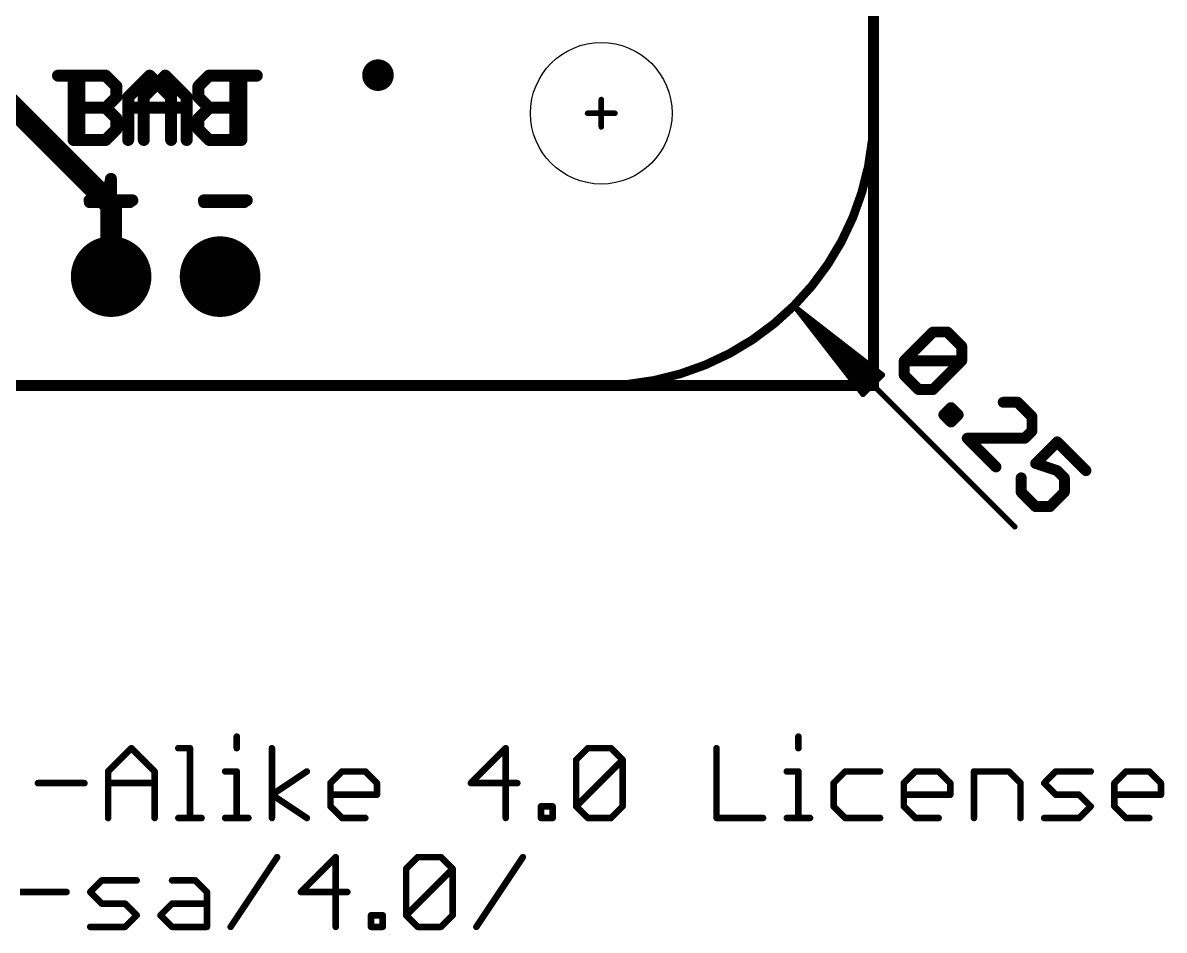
# Model space of a CAD drawing. Extents: x -12 to 110, y -16 to 66.
# Drawn here: x 81.76 to 108.38, y -12.7 to 8.46 of the extents above; entities that cross this region are included whole.
import ezdxf

# ---------------------------------------------------------------- set-up
doc = ezdxf.new("R2010")
doc.units = 0
for name, color, linetype in [('1', 12, 'CONTINUOUS'), ('16', 132, 'CONTINUOUS'), ('17', 110, 'CONTINUOUS'), ('18', 110, 'CONTINUOUS'), ('20', 53, 'CONTINUOUS'), ('21', 41, 'CONTINUOUS'), ('22', 40, 'CONTINUOUS'), ('23', 53, 'CONTINUOUS'), ('47', 253, 'CONTINUOUS'), ('51', 53, 'CONTINUOUS')]:
    doc.layers.add(name, color=color, linetype=linetype)

# ---------------------------------------------------------------- blocks, each defined once
blk = doc.blocks.new('RECT')
blk.add_solid([(-0.5, -0.5), (0.5, -0.5), (-0.5, 0.5), (0.5, 0.5)])
blk = doc.blocks.new('ROUNDP')
at = {"const_width": 0.5}
blk.add_lwpolyline([(0, -0.25, 1), (0, 0.25, 1), (0, -0.25)], format="xyb", dxfattribs=at)
blk = doc.blocks.new('ROUNDV')
at = {"const_width": 0.5}
blk.add_lwpolyline([(0, -0.25, 1), (0, 0.25, 1), (0, -0.25)], format="xyb", dxfattribs=at)

msp = doc.modelspace()

# ---------------------------------------------------------------- linework, layer by layer
at = {"layer": '1'}
for points, const_width in [([(101.6, 50.8), (101.6, 0)], 0.254), ([(80.2258, 7.808), (83.82, 4.2138)], 0.508), ([(83.82, 4.2138), (83.82, 2.54)], 0.508), ([(101.6, 0), (0, 0)], 0.254)]:
    msp.add_lwpolyline(points, dxfattribs=dict(at, const_width=const_width))
for points, const_width in [([(83.947, 4.2138, 1), (83.693, 4.2138)], 0.254), ([(83.7302, 4.124, 1), (83.9098, 4.3036)], 0.254), ([(83.693, 2.54, 1), (83.947, 2.54)], 0.254), ([(101.5365, 0, 1), (101.6635, 0)], 0.127), ([(101.6, -0.0635, 1), (101.6, 0.0635)], 0.127)]:
    msp.add_lwpolyline(points, format="xyb", dxfattribs=dict(at, const_width=const_width))
at = {"layer": '16', "const_width": 0.254}
for points in [[(101.6, 50.8), (101.6, 0)], [(101.6, 0), (0, 0)]]:
    msp.add_lwpolyline(points, dxfattribs=at)
at = {"layer": '16', "const_width": 0.127}
for points in [[(101.5365, 0, 1), (101.6635, 0)], [(101.6, -0.0635, 1), (101.6, 0.0635)]]:
    msp.add_lwpolyline(points, format="xyb", dxfattribs=at)
at = {"layer": '20', "const_width": 0.2032}
for points in [[(101.6, 6.35), (101.6, 44.45)], [(6.35, 0), (95.25, 0)]]:
    msp.add_lwpolyline(points, dxfattribs=at)
at = {"layer": '20'}
for points, const_width in [([(95.25, 0, 0.4142), (101.6, 6.35)], 0.2032), ([(101.6508, 6.35, 1), (101.5492, 6.35)], 0.1016), ([(101.5492, 6.35, 1), (101.6508, 6.35)], 0.1016), ([(95.25, 0.0508, 1), (95.25, -0.0508)], 0.1016), ([(95.25, -0.0508, 1), (95.25, 0.0508)], 0.1016)]:
    msp.add_lwpolyline(points, format="xyb", dxfattribs=dict(at, const_width=const_width))
msp.add_circle((95.25, 6.35), 1.651, dxfattribs=at)
at = {"layer": '21'}
for points, const_width in [([(82.9437, 5.7277), (82.9437, 7.2276)], 0.2794), ([(82.9437, 7.2276), (83.6936, 7.2276)], 0.2794), ([(83.6936, 7.2276), (83.9436, 6.9776)], 0.2794), ([(84.5809, 6.7276), (85.0808, 7.2276)], 0.2794), ([(85.0808, 7.2276), (85.5808, 6.7276)], 0.2794), ([(86.218, 7.2276), (87.2179, 7.2276)], 0.2794), ([(86.718, 5.7277), (86.718, 7.2276)], 0.2794), ([(83.9436, 6.9776), (83.9436, 6.7276)], 0.2794), ([(83.9436, 6.7276), (83.6936, 6.4776)], 0.2794), ([(84.5809, 5.7277), (84.5809, 6.7276)], 0.2794), ([(85.5808, 6.7276), (85.5808, 5.7277)], 0.2794), ([(82.9437, 6.4776), (83.6936, 6.4776)], 0.2794), ([(83.6936, 6.4776), (83.9436, 6.2277)], 0.2794), ([(84.5809, 6.4776), (85.5808, 6.4776)], 0.2794), ([(83.9436, 6.2277), (83.9436, 5.9777)], 0.2794), ([(83.6936, 5.7277), (82.9437, 5.7277)], 0.2794), ([(83.9436, 5.9777), (83.6936, 5.7277)], 0.2794), ([(83.7865, 4.7423), (83.7865, 3.7933)], 0.254), ([(83.312, 4.2678), (84.2611, 4.2678)], 0.254), ([(85.979, 4.2678), (86.9281, 4.2678)], 0.254)]:
    msp.add_lwpolyline(points, dxfattribs=dict(at, const_width=const_width))
for points, const_width in [([(83.0136, 7.2276, 1), (82.8739, 7.2276)], 0.1397), ([(82.9437, 7.2974, 1), (82.9437, 7.1577)], 0.1397), ([(83.743, 7.277, 1), (83.6442, 7.1782)], 0.1397), ([(83.6936, 7.1577, 1), (83.6936, 7.2974)], 0.1397), ([(85.1302, 7.277, 1), (85.0314, 7.1782)], 0.1397), ([(85.1302, 7.1782, 1), (85.0314, 7.277)], 0.1397), ([(86.218, 7.2974, 1), (86.218, 7.1577)], 0.1397), ([(86.7878, 7.2276, 1), (86.6481, 7.2276)], 0.1397), ([(87.2179, 7.1577, 1), (87.2179, 7.2974)], 0.1397), ([(84.0135, 6.9776, 1), (83.8738, 6.9776)], 0.1397), ([(83.8942, 6.9282, 1), (83.993, 7.027)], 0.1397), ([(83.8738, 6.7276, 1), (84.0135, 6.7276)], 0.1397), ([(83.993, 6.6782, 1), (83.8942, 6.777)], 0.1397), ([(84.6507, 6.7276, 1), (84.511, 6.7276)], 0.1397), ([(84.5315, 6.777, 1), (84.6302, 6.6782)], 0.1397), ([(85.6506, 6.7276, 1), (85.5109, 6.7276)], 0.1397), ([(85.5314, 6.6782, 1), (85.6302, 6.777)], 0.1397), ([(82.9437, 6.5475, 1), (82.9437, 6.4078)], 0.1397), ([(83.743, 6.527, 1), (83.6442, 6.4282)], 0.1397), ([(83.6442, 6.527, 1), (83.743, 6.4282)], 0.1397), ([(83.6936, 6.4078, 1), (83.6936, 6.5475)], 0.1397), ([(84.5809, 6.5475, 1), (84.5809, 6.4078)], 0.1397), ([(85.5808, 6.4078, 1), (85.5808, 6.5475)], 0.1397), ([(84.0135, 6.2277, 1), (83.8738, 6.2277)], 0.1397), ([(83.8942, 6.1783, 1), (83.993, 6.2771)], 0.1397), ([(82.9437, 5.7976, 1), (82.9437, 5.6579)], 0.1397), ([(83.6936, 5.6579, 1), (83.6936, 5.7976)], 0.1397), ([(83.8738, 5.9777, 1), (84.0135, 5.9777)], 0.1397), ([(83.993, 5.9283, 1), (83.8942, 6.0271)], 0.1397), ([(82.8739, 5.7277, 1), (83.0136, 5.7277)], 0.1397), ([(83.6442, 5.7771, 1), (83.743, 5.6783)], 0.1397), ([(84.511, 5.7277, 1), (84.6507, 5.7277)], 0.1397), ([(85.5109, 5.7277, 1), (85.6506, 5.7277)], 0.1397), ([(86.6481, 5.7277, 1), (86.7878, 5.7277)], 0.1397), ([(83.85, 4.7423, 1), (83.723, 4.7423)], 0.127), ([(83.312, 4.3313, 1), (83.312, 4.2043)], 0.127), ([(84.2611, 4.2043, 1), (84.2611, 4.3313)], 0.127), ([(85.979, 4.3313, 1), (85.979, 4.2043)], 0.127), ([(86.9281, 4.2043, 1), (86.9281, 4.3313)], 0.127), ([(83.723, 3.7933, 1), (83.85, 3.7933)], 0.127)]:
    msp.add_lwpolyline(points, format="xyb", dxfattribs=dict(at, const_width=const_width))
at = {"layer": '22', "const_width": 0.2794}
for points in [[(83.581, 7.2276), (82.5811, 7.2276)], [(83.081, 5.7277), (83.081, 7.2276)], [(84.7182, 7.2276), (84.2182, 6.7276)], [(85.2181, 6.7276), (84.7182, 7.2276)], [(86.1054, 7.2276), (85.8554, 6.9776)], [(86.8553, 7.2276), (86.1054, 7.2276)], [(86.8553, 5.7277), (86.8553, 7.2276)], [(85.8554, 6.9776), (85.8554, 6.7276)], [(84.2182, 6.7276), (84.2182, 5.7277)], [(85.2181, 5.7277), (85.2181, 6.7276)], [(85.8554, 6.7276), (86.1054, 6.4776)], [(85.2181, 6.4776), (84.2182, 6.4776)], [(86.1054, 6.4776), (85.8554, 6.2277)], [(86.8553, 6.4776), (86.1054, 6.4776)], [(85.8554, 6.2277), (85.8554, 5.9777)], [(85.8554, 5.9777), (86.1054, 5.7277)], [(86.1054, 5.7277), (86.8553, 5.7277)], [(83.8153, 4.8186), (83.8153, 3.8187)], [(84.3153, 4.3186), (83.3154, 4.3186)], [(86.9823, 4.3186), (85.9824, 4.3186)]]:
    msp.add_lwpolyline(points, dxfattribs=at)
at = {"layer": '22', "const_width": 0.1397}
for points in [[(82.5811, 7.2974, 1), (82.5811, 7.1577)], [(83.1509, 7.2276, 1), (83.0112, 7.2276)], [(83.581, 7.1577, 1), (83.581, 7.2974)], [(84.7676, 7.277, 1), (84.6688, 7.1782)], [(84.7676, 7.1782, 1), (84.6688, 7.277)], [(86.1054, 7.2974, 1), (86.1054, 7.1577)], [(86.1548, 7.1782, 1), (86.056, 7.277)], [(86.9252, 7.2276, 1), (86.7854, 7.2276)], [(86.8553, 7.1577, 1), (86.8553, 7.2974)], [(85.9252, 6.9776, 1), (85.7855, 6.9776)], [(85.806, 7.027, 1), (85.9048, 6.9282)], [(84.2881, 6.7276, 1), (84.1484, 6.7276)], [(84.1688, 6.777, 1), (84.2676, 6.6782)], [(85.288, 6.7276, 1), (85.1483, 6.7276)], [(85.1688, 6.6782, 1), (85.2675, 6.777)], [(85.7855, 6.7276, 1), (85.9252, 6.7276)], [(85.9048, 6.777, 1), (85.806, 6.6782)], [(84.2182, 6.5475, 1), (84.2182, 6.4078)], [(85.2181, 6.4078, 1), (85.2181, 6.5475)], [(86.1054, 6.5475, 1), (86.1054, 6.4078)], [(86.1548, 6.4282, 1), (86.056, 6.527)], [(86.056, 6.4282, 1), (86.1548, 6.527)], [(86.8553, 6.4078, 1), (86.8553, 6.5475)], [(85.9252, 6.2277, 1), (85.7855, 6.2277)], [(85.806, 6.2771, 1), (85.9048, 6.1783)], [(85.7855, 5.9777, 1), (85.9252, 5.9777)], [(85.9048, 6.0271, 1), (85.806, 5.9283)], [(86.1054, 5.7976, 1), (86.1054, 5.6579)], [(86.8553, 5.6579, 1), (86.8553, 5.7976)], [(83.0112, 5.7277, 1), (83.1509, 5.7277)], [(84.1484, 5.7277, 1), (84.2881, 5.7277)], [(85.1483, 5.7277, 1), (85.288, 5.7277)], [(86.056, 5.6783, 1), (86.1548, 5.7771)], [(86.7854, 5.7277, 1), (86.9252, 5.7277)], [(83.8852, 4.8186, 1), (83.7455, 4.8186)], [(83.3154, 4.3885, 1), (83.3154, 4.2488)], [(84.3153, 4.2488, 1), (84.3153, 4.3885)], [(85.9824, 4.3885, 1), (85.9824, 4.2488)], [(86.9823, 4.2488, 1), (86.9823, 4.3885)], [(83.7455, 3.8187, 1), (83.8852, 3.8187)]]:
    msp.add_lwpolyline(points, format="xyb", dxfattribs=at)
at = {"layer": '23'}
for p in [(95.25, 6.35), (86.36, 2.54)]:
    msp.add_point(p, dxfattribs=at)
at = {"layer": '47'}
for points, const_width in [([(95.25, 6.0308), (95.25, 6.6692)], 0.13), ([(94.9308, 6.35), (95.5692, 6.35)], 0.13), ([(99.7861, 1.8139), (104.8922, -3.2922)], 0.13), ([(99.7861, 1.8139), (101.8043, 0.2471)], 0.13), ([(101.3529, -0.2043), (99.7861, 1.8139)], 0.13), ([(99.7861, 1.8139), (101.6705, 0.1133)], 0.13), ([(101.4867, -0.0705), (99.7861, 1.8139)], 0.13), ([(99.7861, 1.8139), (101.7625, 0.2052)], 0.13), ([(101.3948, -0.1625), (99.7861, 1.8139)], 0.13), ([(102.3143, 0.5774), (102.9854, 1.2485)], 0.254), ([(102.9854, 1.2485), (103.3209, 1.2485)], 0.254), ([(103.3209, 1.2485), (103.6564, 0.913)], 0.254), ([(103.6564, 0.913), (103.6564, 0.5774)], 0.254), ([(102.3143, 0.2419), (102.3143, 0.5774)], 0.254), ([(102.3143, 0.5774), (103.6564, 0.5774)], 0.254), ([(103.6564, 0.5774), (102.9853, -0.0937)], 0.254), ([(101.8043, 0.2471), (101.3529, -0.2043)], 0.13), ([(102.6498, -0.0937), (102.3143, 0.2419)], 0.254), ([(102.9853, -0.0937), (102.6498, -0.0937)], 0.254), ([(104.9581, -0.3887), (104.6226, -0.3887)], 0.254), ([(105.2937, -0.7243), (104.9581, -0.3887)], 0.254), ([(103.238, -0.6818), (103.4057, -0.5141)], 0.254), ([(103.4057, -0.5141), (103.5735, -0.6818)], 0.254), ([(103.4057, -0.8496), (103.238, -0.6818)], 0.254), ([(103.5735, -0.6818), (103.4057, -0.8496)], 0.254), ([(105.2937, -1.0598), (105.2937, -0.7243)], 0.254), ([(105.1259, -1.2276), (105.2937, -1.0598)], 0.254), ([(104.4548, -1.8987), (103.7837, -1.2276)], 0.254), ([(103.7837, -1.2276), (105.1259, -1.2276)], 0.254), ([(105.8819, -1.3124), (105.3785, -1.8157)], 0.254), ([(106.553, -1.9835), (105.8819, -1.3124)], 0.254), ([(105.3785, -1.8157), (105.8819, -1.9835)], 0.254), ([(105.8819, -1.9835), (106.0496, -2.1513)], 0.254), ([(105.043, -2.4868), (105.043, -2.1513)], 0.254), ([(106.0496, -2.1513), (106.0496, -2.4868)], 0.254), ([(105.3785, -2.8224), (105.043, -2.4868)], 0.254), ([(106.0496, -2.4868), (105.7141, -2.8224)], 0.254), ([(105.7141, -2.8224), (105.3785, -2.8224)], 0.254)]:
    msp.add_lwpolyline(points, dxfattribs=dict(at, const_width=const_width))
for points, const_width in [([(95.2825, 6.6692, 1), (95.2175, 6.6692)], 0.065), ([(94.9308, 6.3825, 1), (94.9308, 6.3175)], 0.065), ([(95.5692, 6.3175, 1), (95.5692, 6.3825)], 0.065), ([(95.2175, 6.0308, 1), (95.2825, 6.0308)], 0.065), ([(99.8091, 1.8369, 1), (99.7631, 1.7909)], 0.065), ([(99.806, 1.8396, 1), (99.7662, 1.7882)], 0.065), ([(99.8118, 1.8338, 1), (99.7604, 1.794)], 0.065), ([(99.8079, 1.838, 1), (99.7643, 1.7898)], 0.065), ([(99.8102, 1.8357, 1), (99.762, 1.7921)], 0.065), ([(99.8066, 1.8391, 1), (99.7656, 1.7887)], 0.065), ([(99.8113, 1.8344, 1), (99.7609, 1.7934)], 0.065), ([(102.9854, 1.312, 1), (102.9854, 1.185)], 0.127), ([(103.0303, 1.2036, 1), (102.9404, 1.2934)], 0.127), ([(103.3658, 1.2934, 1), (103.276, 1.2036)], 0.127), ([(103.3209, 1.185, 1), (103.3209, 1.312)], 0.127), ([(103.7199, 0.913, 1), (103.5929, 0.913)], 0.127), ([(103.6115, 0.8681, 1), (103.7013, 0.9579)], 0.127), ([(102.3778, 0.5774, 1), (102.2507, 0.5774)], 0.127), ([(102.3142, 0.6409, 1), (102.3143, 0.5139)], 0.127), ([(102.2693, 0.6223, 1), (102.3592, 0.5325)], 0.127), ([(103.5929, 0.5774, 1), (103.7199, 0.5774)], 0.127), ([(103.7013, 0.5325, 1), (103.6115, 0.6223)], 0.127), ([(103.6564, 0.5139, 1), (103.6564, 0.6409)], 0.127), ([(101.8273, 0.2242, 1), (101.7814, 0.2701)], 0.065), ([(101.7844, 0.2215, 1), (101.8243, 0.2728)], 0.065), ([(102.3592, 0.2868, 1), (102.2693, 0.197)], 0.127), ([(102.2507, 0.2419, 1), (102.3778, 0.2419)], 0.127), ([(101.6488, 0.0892, 1), (101.6923, 0.1374)], 0.065), ([(101.7419, 0.18, 1), (101.783, 0.2304)], 0.065), ([(102.6498, -0.0302, 1), (102.6498, -0.1572)], 0.127), ([(102.6049, -0.1386, 1), (102.6947, -0.0488)], 0.127), ([(102.9404, -0.0488, 1), (103.0302, -0.1386)], 0.127), ([(102.9853, -0.1572, 1), (102.9853, -0.0302)], 0.127), ([(101.3299, -0.1814, 1), (101.3758, -0.2273)], 0.065), ([(101.3272, -0.2243, 1), (101.3785, -0.1844)], 0.065), ([(101.3696, -0.183, 1), (101.42, -0.1419)], 0.065), ([(101.4626, -0.0923, 1), (101.5108, -0.0488)], 0.065), ([(104.6226, -0.3252, 1), (104.6226, -0.4522)], 0.127), ([(105.003, -0.3438, 1), (104.9132, -0.4336)], 0.127), ([(104.9581, -0.4522, 1), (104.9581, -0.3252)], 0.127), ([(103.4506, -0.4692, 1), (103.3608, -0.559)], 0.127), ([(103.4506, -0.559, 1), (103.3608, -0.4692)], 0.127), ([(103.2829, -0.6369, 1), (103.1931, -0.7267)], 0.127), ([(103.1931, -0.6369, 1), (103.2829, -0.7267)], 0.127), ([(103.3608, -0.8047, 1), (103.4506, -0.8945)], 0.127), ([(103.3608, -0.8945, 1), (103.4506, -0.8047)], 0.127), ([(103.6184, -0.7267, 1), (103.5286, -0.6369)], 0.127), ([(103.5286, -0.7267, 1), (103.6184, -0.6369)], 0.127), ([(105.3572, -0.7243, 1), (105.2302, -0.7243)], 0.127), ([(105.2488, -0.7692, 1), (105.3386, -0.6793)], 0.127), ([(105.2302, -1.0598, 1), (105.3572, -1.0598)], 0.127), ([(105.3386, -1.1047, 1), (105.2488, -1.0149)], 0.127), ([(103.8286, -1.1827, 1), (103.7388, -1.2725)], 0.127), ([(103.7837, -1.1641, 1), (103.7837, -1.2911)], 0.127), ([(105.081, -1.1827, 1), (105.1708, -1.2725)], 0.127), ([(105.1259, -1.2911, 1), (105.1259, -1.1641)], 0.127), ([(105.9268, -1.2675, 1), (105.837, -1.3573)], 0.127), ([(105.9268, -1.3573, 1), (105.837, -1.2675)], 0.127), ([(104.4099, -1.9436, 1), (104.4997, -1.8538)], 0.127), ([(105.3336, -1.7708, 1), (105.4234, -1.8606)], 0.127), ([(105.3986, -1.7555, 1), (105.3585, -1.876)], 0.127), ([(105.9268, -1.9386, 1), (105.837, -2.0284)], 0.127), ([(105.8618, -2.0438, 1), (105.9019, -1.9233)], 0.127), ([(105.1065, -2.1513, 1), (104.9795, -2.1513)], 0.127), ([(106.1131, -2.1513, 1), (105.9861, -2.1513)], 0.127), ([(106.0047, -2.1962, 1), (106.0945, -2.1064)], 0.127), ([(106.5081, -2.0284, 1), (106.5979, -1.9386)], 0.127), ([(105.0879, -2.4419, 1), (104.9981, -2.5317)], 0.127), ([(106.0945, -2.5317, 1), (106.0047, -2.4419)], 0.127), ([(104.9795, -2.4868, 1), (105.1065, -2.4868)], 0.127), ([(105.9861, -2.4868, 1), (106.1131, -2.4868)], 0.127), ([(105.3785, -2.7589, 1), (105.3785, -2.8859)], 0.127), ([(105.3336, -2.8673, 1), (105.4234, -2.7775)], 0.127), ([(105.6692, -2.7775, 1), (105.759, -2.8673)], 0.127), ([(105.7141, -2.8859, 1), (105.7141, -2.7589)], 0.127), ([(104.8692, -3.3151, 1), (104.9151, -3.2692)], 0.065)]:
    msp.add_lwpolyline(points, format="xyb", dxfattribs=dict(at, const_width=const_width))
at = {"layer": '51', "const_width": 0.1524}
for points in [[(86.7495, -8.1856), (86.7495, -8.4568)], [(99.8467, -8.1856), (99.8467, -8.4568)], [(83.7497, -8.9991), (84.2921, -8.4568)], [(84.2921, -8.4568), (84.8344, -8.9991)], [(85.3869, -8.4568), (85.6581, -8.4568)], [(85.6581, -8.4568), (85.6581, -10.0838)], [(87.5698, -10.0838), (87.5698, -8.4568)], [(93.0219, -8.4568), (92.2084, -9.2703)], [(93.0219, -10.0838), (93.0219, -8.4568)], [(94.6641, -8.728), (94.9353, -8.4568)], [(94.9353, -8.4568), (95.4776, -8.4568)], [(95.4776, -8.4568), (95.7488, -8.728)], [(97.9384, -8.4568), (97.9384, -10.0838)], [(94.6641, -9.8126), (94.6641, -8.728)], [(94.6641, -9.8126), (95.7488, -8.728)], [(95.7488, -8.728), (95.7488, -9.8126)], [(83.7497, -10.0838), (83.7497, -8.9991)], [(84.8344, -8.9991), (84.8344, -10.0838)], [(86.4783, -8.9991), (86.7495, -8.9991)], [(86.7495, -8.9991), (86.7495, -10.0838)], [(87.5698, -9.5415), (88.3833, -8.9991)], [(88.9341, -9.2703), (89.2052, -8.9991)], [(89.2052, -8.9991), (89.7476, -8.9991)], [(89.7476, -8.9991), (90.0187, -9.2703)], [(99.5756, -8.9991), (99.8467, -8.9991)], [(99.8467, -8.9991), (99.8467, -10.0838)], [(100.9382, -8.9991), (100.667, -9.2703)], [(101.7517, -8.9991), (100.9382, -8.9991)], [(102.3042, -9.2703), (102.5753, -8.9991)], [(102.5753, -8.9991), (103.1177, -8.9991)], [(103.1177, -8.9991), (103.3888, -9.2703)], [(103.9413, -10.0838), (103.9413, -8.9991)], [(103.9413, -8.9991), (104.7548, -8.9991)], [(104.7548, -8.9991), (105.026, -9.2703)], [(105.5785, -9.2703), (105.8496, -8.9991)], [(105.8496, -8.9991), (106.6631, -8.9991)], [(107.2156, -9.2703), (107.4868, -8.9991)], [(107.4868, -8.9991), (108.0291, -8.9991)], [(108.0291, -8.9991), (108.3003, -9.2703)], [(82.1126, -9.2703), (83.1972, -9.2703)], [(83.7497, -9.2703), (84.8344, -9.2703)], [(88.9341, -9.8126), (88.9341, -9.2703)], [(90.0187, -9.2703), (90.0187, -9.5415)], [(92.2084, -9.2703), (93.293, -9.2703)], [(100.667, -9.2703), (100.667, -9.8126)], [(102.3042, -9.8126), (102.3042, -9.2703)], [(103.3888, -9.2703), (103.3888, -9.5415)], [(105.026, -9.2703), (105.026, -10.0838)], [(105.8496, -9.5415), (105.5785, -9.2703)], [(107.2156, -9.8126), (107.2156, -9.2703)], [(108.3003, -9.2703), (108.3003, -9.5415)], [(88.3833, -10.0838), (87.5698, -9.5415)], [(90.0187, -9.5415), (88.9341, -9.5415)], [(103.3888, -9.5415), (102.3042, -9.5415)], [(106.392, -9.5415), (105.8496, -9.5415)], [(106.6631, -9.8126), (106.392, -9.5415)], [(108.3003, -9.5415), (107.2156, -9.5415)], [(89.2052, -10.0838), (88.9341, -9.8126)], [(93.8455, -10.0838), (93.8455, -9.8126)], [(93.8455, -9.8126), (94.1167, -9.8126)], [(94.1167, -9.8126), (94.1167, -10.0838)], [(94.9353, -10.0838), (94.6641, -9.8126)], [(95.7488, -9.8126), (95.4776, -10.0838)], [(100.667, -9.8126), (100.9382, -10.0838)], [(102.5753, -10.0838), (102.3042, -9.8126)], [(106.392, -10.0838), (106.6631, -9.8126)], [(107.4868, -10.0838), (107.2156, -9.8126)], [(85.3869, -10.0838), (85.9292, -10.0838)], [(86.4783, -10.0838), (87.0207, -10.0838)], [(89.7476, -10.0838), (89.2052, -10.0838)], [(94.1167, -10.0838), (93.8455, -10.0838)], [(95.4776, -10.0838), (94.9353, -10.0838)], [(97.9384, -10.0838), (99.0231, -10.0838)], [(99.5756, -10.0838), (100.1179, -10.0838)], [(100.9382, -10.0838), (101.7517, -10.0838)], [(103.1177, -10.0838), (102.5753, -10.0838)], [(105.5785, -10.0838), (106.392, -10.0838)], [(108.0291, -10.0838), (107.4868, -10.0838)], [(86.6067, -12.6238), (87.6914, -10.9968)], [(89.0574, -10.9968), (88.2439, -11.8103)], [(89.0574, -12.6238), (89.0574, -10.9968)], [(90.6996, -11.268), (90.9708, -10.9968)], [(90.9708, -10.9968), (91.5131, -10.9968)], [(91.5131, -10.9968), (91.7843, -11.268)], [(92.3368, -12.6238), (93.4214, -10.9968)], [(90.6996, -12.3526), (90.6996, -11.268)], [(90.6996, -12.3526), (91.7843, -11.268)], [(91.7843, -11.268), (91.7843, -12.3526)], [(83.3324, -11.8103), (83.6036, -11.5391)], [(83.6036, -11.5391), (84.4171, -11.5391)], [(85.2407, -11.5391), (85.7831, -11.5391)], [(85.7831, -11.5391), (86.0542, -11.8103)], [(81.6953, -11.8103), (82.7799, -11.8103)], [(83.6036, -12.0815), (83.3324, -11.8103)], [(86.0542, -11.8103), (86.0542, -12.6238)], [(88.2439, -11.8103), (89.3285, -11.8103)], [(84.1459, -12.0815), (83.6036, -12.0815)], [(84.4171, -12.3526), (84.1459, -12.0815)], [(84.9696, -12.3526), (85.2407, -12.0815)], [(85.2407, -12.0815), (86.0542, -12.0815)], [(84.1459, -12.6238), (84.4171, -12.3526)], [(85.2407, -12.6238), (84.9696, -12.3526)], [(89.881, -12.6238), (89.881, -12.3526)], [(89.881, -12.3526), (90.1522, -12.3526)], [(90.1522, -12.3526), (90.1522, -12.6238)], [(90.9708, -12.6238), (90.6996, -12.3526)], [(91.7843, -12.3526), (91.5131, -12.6238)], [(83.3324, -12.6238), (84.1459, -12.6238)], [(86.0542, -12.6238), (85.2407, -12.6238)], [(90.1522, -12.6238), (89.881, -12.6238)], [(91.5131, -12.6238), (90.9708, -12.6238)]]:
    msp.add_lwpolyline(points, dxfattribs=at)
at = {"layer": '51', "const_width": 0.0762}
for points in [[(86.7876, -8.1856, 1), (86.7114, -8.1856)], [(99.8848, -8.1856, 1), (99.8086, -8.1856)], [(84.319, -8.4299, 1), (84.2651, -8.4838)], [(84.319, -8.4838, 1), (84.2651, -8.4299)], [(85.3869, -8.4187, 1), (85.3869, -8.4949)], [(85.6962, -8.4568, 1), (85.62, -8.4568)], [(85.6581, -8.4949, 1), (85.6581, -8.4187)], [(86.7114, -8.4568, 1), (86.7876, -8.4568)], [(87.6079, -8.4568, 1), (87.5317, -8.4568)], [(93.06, -8.4568, 1), (92.9838, -8.4568)], [(93.0488, -8.4838, 1), (92.9949, -8.4299)], [(94.9353, -8.4187, 1), (94.9353, -8.4949)], [(94.9622, -8.4838, 1), (94.9083, -8.4299)], [(95.5045, -8.4299, 1), (95.4507, -8.4838)], [(95.4776, -8.4949, 1), (95.4776, -8.4187)], [(97.9765, -8.4568, 1), (97.9003, -8.4568)], [(99.8086, -8.4568, 1), (99.8848, -8.4568)], [(94.7022, -8.728, 1), (94.626, -8.728)], [(94.6372, -8.701, 1), (94.691, -8.7549)], [(95.7869, -8.728, 1), (95.7107, -8.728)], [(95.7757, -8.7549, 1), (95.7218, -8.701)], [(95.7218, -8.7549, 1), (95.7757, -8.701)], [(83.7878, -8.9991, 1), (83.7116, -8.9991)], [(83.7228, -8.9722, 1), (83.7767, -9.0261)], [(84.8725, -8.9991, 1), (84.7963, -8.9991)], [(84.8074, -9.0261, 1), (84.8613, -8.9722)], [(86.4783, -8.961, 1), (86.4783, -9.0372)], [(86.7876, -8.9991, 1), (86.7114, -8.9991)], [(86.7495, -9.0372, 1), (86.7495, -8.961)], [(88.4044, -9.0308, 1), (88.3621, -8.9674)], [(89.2052, -8.961, 1), (89.2052, -9.0372)], [(89.2322, -9.0261, 1), (89.1783, -8.9722)], [(89.7745, -8.9722, 1), (89.7206, -9.0261)], [(89.7476, -9.0372, 1), (89.7476, -8.961)], [(99.5756, -8.961, 1), (99.5756, -9.0372)], [(99.8848, -8.9991, 1), (99.8086, -8.9991)], [(99.8467, -9.0372, 1), (99.8467, -8.961)], [(100.9382, -8.961, 1), (100.9382, -9.0372)], [(100.9651, -9.0261, 1), (100.9112, -8.9722)], [(101.7517, -9.0372, 1), (101.7517, -8.961)], [(102.5753, -8.961, 1), (102.5753, -9.0372)], [(102.6023, -9.0261, 1), (102.5484, -8.9722)], [(103.1446, -8.9722, 1), (103.0907, -9.0261)], [(103.1177, -9.0372, 1), (103.1177, -8.961)], [(103.9794, -8.9991, 1), (103.9032, -8.9991)], [(103.9413, -8.961, 1), (103.9413, -9.0372)], [(104.7818, -8.9722, 1), (104.7279, -9.0261)], [(104.7548, -9.0372, 1), (104.7548, -8.961)], [(105.8496, -8.961, 1), (105.8496, -9.0372)], [(105.8766, -9.0261, 1), (105.8227, -8.9722)], [(106.6631, -9.0372, 1), (106.6631, -8.961)], [(107.4868, -8.961, 1), (107.4868, -9.0372)], [(107.5137, -9.0261, 1), (107.4599, -8.9722)], [(108.0561, -8.9722, 1), (108.0022, -9.0261)], [(108.0291, -9.0372, 1), (108.0291, -8.961)], [(82.1126, -9.2322, 1), (82.1126, -9.3084)], [(83.1972, -9.3084, 1), (83.1972, -9.2322)], [(83.7497, -9.2322, 1), (83.7497, -9.3084)], [(84.8344, -9.3084, 1), (84.8344, -9.2322)], [(88.9722, -9.2703, 1), (88.896, -9.2703)], [(88.9071, -9.2434, 1), (88.961, -9.2972)], [(90.0568, -9.2703, 1), (89.9806, -9.2703)], [(89.9918, -9.2972, 1), (90.0457, -9.2434)], [(92.2084, -9.2322, 1), (92.2084, -9.3084)], [(92.1814, -9.2434, 1), (92.2353, -9.2972)], [(93.293, -9.3084, 1), (93.293, -9.2322)], [(100.7051, -9.2703, 1), (100.6289, -9.2703)], [(100.6401, -9.2434, 1), (100.694, -9.2972)], [(102.3423, -9.2703, 1), (102.2661, -9.2703)], [(102.2772, -9.2434, 1), (102.3311, -9.2972)], [(103.4269, -9.2703, 1), (103.3507, -9.2703)], [(103.3619, -9.2972, 1), (103.4158, -9.2434)], [(105.0641, -9.2703, 1), (104.9879, -9.2703)], [(104.999, -9.2972, 1), (105.0529, -9.2434)], [(105.6054, -9.2434, 1), (105.5515, -9.2972)], [(105.5515, -9.2434, 1), (105.6054, -9.2972)], [(107.2537, -9.2703, 1), (107.1775, -9.2703)], [(107.1887, -9.2434, 1), (107.2426, -9.2972)], [(108.3384, -9.2703, 1), (108.2622, -9.2703)], [(108.2734, -9.2972, 1), (108.3272, -9.2434)], [(87.5909, -9.5098, 1), (87.5486, -9.5732)], [(87.5486, -9.5098, 1), (87.5909, -9.5732)], [(88.9341, -9.5034, 1), (88.9341, -9.5796)], [(89.9806, -9.5415, 1), (90.0568, -9.5415)], [(90.0187, -9.5796, 1), (90.0187, -9.5034)], [(102.3042, -9.5034, 1), (102.3042, -9.5796)], [(103.3507, -9.5415, 1), (103.4269, -9.5415)], [(103.3888, -9.5796, 1), (103.3888, -9.5034)], [(105.8496, -9.5034, 1), (105.8496, -9.5796)], [(105.8227, -9.5684, 1), (105.8766, -9.5145)], [(106.4189, -9.5145, 1), (106.365, -9.5684)], [(106.392, -9.5796, 1), (106.392, -9.5034)], [(107.2156, -9.5034, 1), (107.2156, -9.5796)], [(108.2622, -9.5415, 1), (108.3384, -9.5415)], [(108.3003, -9.5796, 1), (108.3003, -9.5034)], [(88.961, -9.7857, 1), (88.9071, -9.8396)], [(88.896, -9.8126, 1), (88.9722, -9.8126)], [(93.8836, -9.8126, 1), (93.8074, -9.8126)], [(93.8455, -9.7745, 1), (93.8455, -9.8507)], [(94.1548, -9.8126, 1), (94.0786, -9.8126)], [(94.1167, -9.8507, 1), (94.1167, -9.7745)], [(94.691, -9.7857, 1), (94.6372, -9.8396)], [(94.6372, -9.7857, 1), (94.691, -9.8396)], [(94.626, -9.8126, 1), (94.7022, -9.8126)], [(95.7107, -9.8126, 1), (95.7869, -9.8126)], [(95.7757, -9.8396, 1), (95.7218, -9.7857)], [(100.694, -9.7857, 1), (100.6401, -9.8396)], [(100.6289, -9.8126, 1), (100.7051, -9.8126)], [(102.3311, -9.7857, 1), (102.2772, -9.8396)], [(102.2661, -9.8126, 1), (102.3423, -9.8126)], [(106.6901, -9.8396, 1), (106.6362, -9.7857)], [(106.6362, -9.8396, 1), (106.6901, -9.7857)], [(107.2426, -9.7857, 1), (107.1887, -9.8396)], [(107.1775, -9.8126, 1), (107.2537, -9.8126)], [(83.7116, -10.0838, 1), (83.7878, -10.0838)], [(84.7963, -10.0838, 1), (84.8725, -10.0838)], [(85.3869, -10.0457, 1), (85.3869, -10.1219)], [(85.62, -10.0838, 1), (85.6962, -10.0838)], [(85.9292, -10.1219, 1), (85.9292, -10.0457)], [(86.4783, -10.0457, 1), (86.4783, -10.1219)], [(86.7114, -10.0838, 1), (86.7876, -10.0838)], [(87.0207, -10.1219, 1), (87.0207, -10.0457)], [(87.5317, -10.0838, 1), (87.6079, -10.0838)], [(88.3621, -10.1155, 1), (88.4044, -10.0521)], [(89.2052, -10.0457, 1), (89.2052, -10.1219)], [(89.1783, -10.1107, 1), (89.2322, -10.0569)], [(89.7476, -10.1219, 1), (89.7476, -10.0457)], [(92.9838, -10.0838, 1), (93.06, -10.0838)], [(93.8455, -10.0457, 1), (93.8455, -10.1219)], [(93.8074, -10.0838, 1), (93.8836, -10.0838)], [(94.0786, -10.0838, 1), (94.1548, -10.0838)], [(94.1167, -10.1219, 1), (94.1167, -10.0457)], [(94.9353, -10.0457, 1), (94.9353, -10.1219)], [(94.9083, -10.1107, 1), (94.9622, -10.0569)], [(95.4507, -10.0569, 1), (95.5045, -10.1107)], [(95.4776, -10.1219, 1), (95.4776, -10.0457)], [(97.9384, -10.0457, 1), (97.9384, -10.1219)], [(97.9003, -10.0838, 1), (97.9765, -10.0838)], [(99.0231, -10.1219, 1), (99.0231, -10.0457)], [(99.5756, -10.0457, 1), (99.5756, -10.1219)], [(99.8086, -10.0838, 1), (99.8848, -10.0838)], [(100.1179, -10.1219, 1), (100.1179, -10.0457)], [(100.9382, -10.0457, 1), (100.9382, -10.1219)], [(100.9112, -10.1107, 1), (100.9651, -10.0569)], [(101.7517, -10.1219, 1), (101.7517, -10.0457)], [(102.5753, -10.0457, 1), (102.5753, -10.1219)], [(102.5484, -10.1107, 1), (102.6023, -10.0569)], [(103.1177, -10.1219, 1), (103.1177, -10.0457)], [(103.9032, -10.0838, 1), (103.9794, -10.0838)], [(104.9879, -10.0838, 1), (105.0641, -10.0838)], [(105.5785, -10.0457, 1), (105.5785, -10.1219)], [(106.365, -10.0569, 1), (106.4189, -10.1107)], [(106.392, -10.1219, 1), (106.392, -10.0457)], [(107.4868, -10.0457, 1), (107.4868, -10.1219)], [(107.4599, -10.1107, 1), (107.5137, -10.0569)], [(108.0291, -10.1219, 1), (108.0291, -10.0457)], [(87.7231, -11.0179, 1), (87.6597, -10.9757)], [(89.0955, -10.9968, 1), (89.0193, -10.9968)], [(89.0843, -11.0238, 1), (89.0304, -10.9699)], [(90.9708, -10.9587, 1), (90.9708, -11.0349)], [(90.9977, -11.0238, 1), (90.9438, -10.9699)], [(91.5401, -10.9699, 1), (91.4862, -11.0238)], [(91.5131, -11.0349, 1), (91.5131, -10.9587)], [(93.4531, -11.0179, 1), (93.3897, -10.9757)], [(90.7377, -11.268, 1), (90.6615, -11.268)], [(90.6727, -11.241, 1), (90.7266, -11.2949)], [(91.8224, -11.268, 1), (91.7462, -11.268)], [(91.8112, -11.2949, 1), (91.7573, -11.241)], [(91.7573, -11.2949, 1), (91.8112, -11.241)], [(83.6036, -11.501, 1), (83.6036, -11.5772)], [(83.6305, -11.5661, 1), (83.5766, -11.5122)], [(84.4171, -11.5772, 1), (84.4171, -11.501)], [(85.2407, -11.501, 1), (85.2407, -11.5772)], [(85.81, -11.5122, 1), (85.7561, -11.5661)], [(85.7831, -11.5772, 1), (85.7831, -11.501)], [(82.7799, -11.8484, 1), (82.7799, -11.7722)], [(83.3594, -11.7834, 1), (83.3055, -11.8372)], [(83.3055, -11.7834, 1), (83.3594, -11.8372)], [(86.0923, -11.8103, 1), (86.0161, -11.8103)], [(86.0273, -11.8372, 1), (86.0812, -11.7834)], [(88.2439, -11.7722, 1), (88.2439, -11.8484)], [(88.2169, -11.7834, 1), (88.2708, -11.8372)], [(89.3285, -11.8484, 1), (89.3285, -11.7722)], [(83.6036, -12.0434, 1), (83.6036, -12.1196)], [(83.5766, -12.1084, 1), (83.6305, -12.0545)], [(84.1729, -12.0545, 1), (84.119, -12.1084)], [(84.1459, -12.1196, 1), (84.1459, -12.0434)], [(85.2407, -12.0434, 1), (85.2407, -12.1196)], [(85.2677, -12.1084, 1), (85.2138, -12.0545)], [(86.0542, -12.1196, 1), (86.0542, -12.0434)], [(84.444, -12.3796, 1), (84.3901, -12.3257)], [(84.3901, -12.3796, 1), (84.444, -12.3257)], [(84.9965, -12.3257, 1), (84.9426, -12.3796)], [(84.9426, -12.3257, 1), (84.9965, -12.3796)], [(89.9191, -12.3526, 1), (89.8429, -12.3526)], [(89.881, -12.3145, 1), (89.881, -12.3907)], [(90.1903, -12.3526, 1), (90.1141, -12.3526)], [(90.1522, -12.3907, 1), (90.1522, -12.3145)], [(90.7266, -12.3257, 1), (90.6727, -12.3796)], [(90.6727, -12.3257, 1), (90.7266, -12.3796)], [(90.6615, -12.3526, 1), (90.7377, -12.3526)], [(91.7462, -12.3526, 1), (91.8224, -12.3526)], [(91.8112, -12.3796, 1), (91.7573, -12.3257)], [(83.3324, -12.5857, 1), (83.3324, -12.6619)], [(84.119, -12.5969, 1), (84.1729, -12.6507)], [(84.1459, -12.6619, 1), (84.1459, -12.5857)], [(85.2407, -12.5857, 1), (85.2407, -12.6619)], [(85.2138, -12.6507, 1), (85.2677, -12.5969)], [(86.0161, -12.6238, 1), (86.0923, -12.6238)], [(86.0542, -12.6619, 1), (86.0542, -12.5857)], [(86.575, -12.6027, 1), (86.6384, -12.6449)], [(89.0193, -12.6238, 1), (89.0955, -12.6238)], [(89.881, -12.5857, 1), (89.881, -12.6619)], [(89.8429, -12.6238, 1), (89.9191, -12.6238)], [(90.1141, -12.6238, 1), (90.1903, -12.6238)], [(90.1522, -12.6619, 1), (90.1522, -12.5857)], [(90.9708, -12.5857, 1), (90.9708, -12.6619)], [(90.9438, -12.6507, 1), (90.9977, -12.5969)], [(91.4862, -12.5969, 1), (91.5401, -12.6507)], [(91.5131, -12.6619, 1), (91.5131, -12.5857)], [(92.3051, -12.6027, 1), (92.3685, -12.6449)]]:
    msp.add_lwpolyline(points, format="xyb", dxfattribs=at)

# ---------------------------------------------------------------- block references
at = {"layer": '17', "xscale": 1.8796, "yscale": 1.8796, "rotation": 270}
for p in [(83.82, 2.54), (83.82, 2.54), (86.36, 2.54), (86.36, 2.54)]:
    msp.add_blockref('ROUNDP', p, dxfattribs=at)
at = {"layer": '18', "xscale": 0.7366, "yscale": 0.7366}
msp.add_blockref('ROUNDV', (90.043, 7.239), dxfattribs=at)
msp.add_blockref('ROUNDV', (90.043, 7.239), dxfattribs=at)
at = {"layer": '51', "xscale": 0.508, "yscale": 0.508, "rotation": 180}
for p in [(83.82, 2.54), (86.36, 2.54)]:
    msp.add_blockref('RECT', p, dxfattribs=at)

doc.saveas('drawing.dxf')
